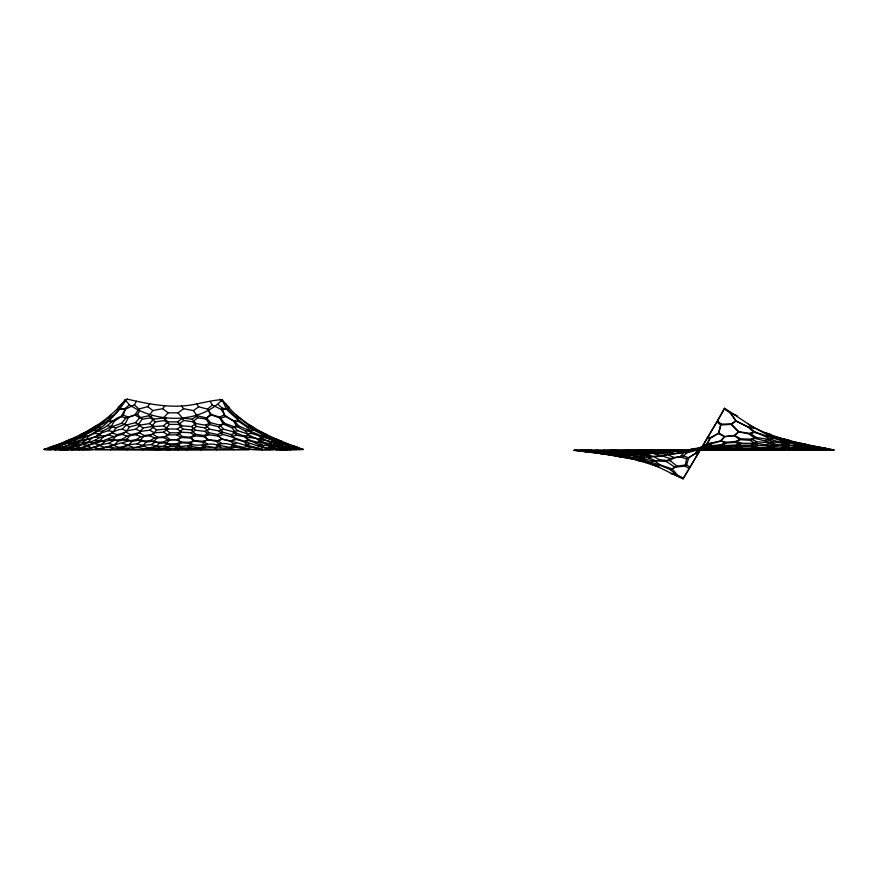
<?xml version="1.0" encoding="UTF-8"?>
<svg xmlns="http://www.w3.org/2000/svg" width="878" height="878" viewBox="0 0 878 878"><rect width="100%" height="100%" fill="white"/><g stroke="black" fill="none" stroke-linecap="round" stroke-linejoin="round"><path stroke-width="1.32" d="M697.911 448.899C675.456 457.438 651.048 452.741 627.605 451.83C609.716 451.083 591.86 449.657 573.927 450.37C606.841 453.377 640.358 455.825 670.693 469.829L674.809 467.173L685.049 466.108L686.64 458.876L695.102 453.674L697.911 448.899L706.527 444.136L720.498 440.899L725.843 442.303L736.016 441.404L741.57 443.258L752.128 443.302L757.187 441.821L767.932 442.71L773.189 441.853L784.164 443.434L789.882 443.28L834.1 449.92L603.032 450.282C639.305 458.14 676.17 450.238 712.716 448.406C725.469 448.219 737.619 444.279 750.328 445.267C761.072 439.999 771.235 449.404 782.144 448.669C798.98 451.643 816.847 449.327 834.1 449.92M573.927 450.37C597.479 450.491 620.834 456.692 644.243 455.967C657.381 457.965 669.936 454.069 682.854 452.324C691.93 453.674 700.128 447.78 707.69 443.609L710.5 437.683L718.841 432.997L721.068 424.129L717.524 420.738L724.602 408.27C742.887 419.86 760.249 434.061 781.749 439.637C796.368 446.386 813.116 446.145 828.667 449.909M706.527 444.136L709.841 438.473L718.358 433.534L720.64 424.996L716.931 421.934L724.602 408.27M222.332 399.677C208.865 400.269 195.3 405.416 181.548 405.998C163.187 407.041 145.089 403.265 127.321 399.128L125.104 399.797C105.097 425.83 74.114 439.154 43.9 449.492C51.462 450.414 58.211 448.131 65.422 446.309C76.386 441.074 88.272 439.977 99.291 435.323L102.638 431.065L111.056 426.73L114.261 421.308L123.359 415.283L125.367 408.391L129.461 404.857C156.174 423.042 199.284 424.151 222.332 399.677C240.846 424.469 268.24 439.022 297.422 447.429C275.89 439.241 253.731 430.483 236.38 414.888M576.198 450.392L627.32 456.856L638.076 459.073L643.892 458.964L654.648 461.191L660.113 464.813L672.241 468.995L676.993 466.108L686.574 464.89L688.736 457.8L696.473 452.631L699.689 448.186M48.674 449.47C62.448 445.267 75.607 439.077 89.391 435.411C102.528 427.948 114.7 417.368 121.691 403.781M49.256 447.582C64.752 443.116 79.909 438.276 93.935 430.297C98.995 424.645 107.368 423.306 111.341 416.545C119.265 412.77 121.504 404.758 127.321 399.128M638.076 459.073C653.956 463.716 668.026 472.243 683.051 478.872L716.931 421.934M54.414 449.536L79.064 449.668C86.34 446.957 92.541 442.435 100.202 440.251L103.999 436.125L112.373 432.975L116.083 427.827L124.72 424.293L128.792 417.16L137.506 414.328L139.514 410.959M683.051 478.872L717.524 420.738M60.78 449.679L64.324 448.197L65.422 446.309M66.267 449.876L69.011 448.91L69.944 447.319L76.529 444.674L80.974 444.663L88.096 442.084L91.334 438.704M120.516 409.027L125.499 409.203L134.378 404.857L136.529 401.257M80.403 437.453C87.054 436.904 94.045 434.829 98.731 429.858C107.994 427.948 112.077 419.036 121.043 416.479L125.499 409.203M43.9 449.492L57.454 446.518L67.068 443.368L72.676 442.6L81.599 439.68L86.582 439.549L95.307 436.904L99.401 433.644L108.345 430.648L112.571 426.521L121.581 423.284L125.828 418.071L134.839 414.921L138.933 408.983L147.734 406.657L149.688 403.792M79.064 449.668L89.435 449.525L91.674 447.703L100.169 445.651L104.592 441.656L113.196 439.241L117.169 434.698L125.806 432.152L129.648 426.895L138.274 424.634L142.049 419.201L150.434 417.895L152.234 415.349M89.435 449.525L102.331 449.459L104.57 447.451L113.778 445.398L117.992 441.195L126.871 439.132L130.701 434.632L139.393 432.755L143.125 428.003L151.806 426.521L155.34 421.846L164.427 420.54L166.37 418.104M45.843 449.569C55.83 449.657 66.454 450.963 75.662 446.397C83.926 443.939 92.662 442.106 99.96 437.442C108.499 437.014 113.525 429.704 122.053 429.232L126.355 425.007L135.442 422.658L139.679 417.785L148.909 415.733L152.871 410.542L162.639 408.676L164.823 405.943M102.331 449.459L147.109 449.569L148.459 447.868L156.339 446.562L161.245 448.34L167.852 447.528L171.287 448.998L176.73 449.009L180.264 447.528L186.948 448.34L191.964 446.562L199.943 447.868L205.628 445.892L214.572 447.56L220.224 445.486L229.619 447.396L234.755 445.376L244.018 447.44L246.312 449.459L303.382 449.492L251.777 433.512L247.761 429.902L238.651 425.951L234.58 421.144L225.514 416.578L221.212 409.335L212.289 405.032L210.215 401.444M707.69 443.609L712.332 443.39L721.079 441.096L724.778 436.629L734.282 435.751L738.486 431.91L749.044 433.864L754.07 432.382C765.21 434.939 774.44 443.588 786.501 442.051M113.778 445.398L118.969 447.407L128.287 445.497L133.961 447.56L142.807 445.903L145.913 442.172L154.254 440.965L159.028 443.379L166.677 442.721L170.606 445.091L177.576 445.091L181.548 442.721L189.253 443.379L194.06 440.943L202.456 442.15L207.603 439.724L216.438 441.393L221.508 439.088L230.431 441.162L234.755 445.376M156.339 446.562L159.028 443.379M126.871 439.132L131.974 441.414L140.754 439.746L144.343 435.576L152.915 434.281L156.657 429.979L165.349 429.166L169.586 424.414L178.64 424.392L183.765 420.485L192.831 421.758L196.398 426.456L205.079 427.926L208.865 432.689L217.579 434.577L221.508 439.088M132.293 449.492L133.961 447.56M147.109 449.569L160.037 449.712L161.245 448.34M86.483 438.726L89.391 435.411M76.529 444.674L78.8 442.117M128.287 445.497L131.974 441.414M195.838 415.206L197.66 417.752L206.012 419.058L210.479 414.131L219.182 416.973L224.505 415.096L233.603 421.188L236.928 426.62L245.368 430.988L248.836 435.258L256.826 438.66L260.195 442.062L267.351 444.652L271.73 444.652L287.545 449.668M59.967 449.975C69.197 450.282 78.559 449.382 86.966 445.355C99.466 443.467 110.079 436.838 122.36 434.467L126.761 430.922L135.849 429.155L140.239 425.117L149.447 423.602L153.88 419.102L163.33 418.06L168.137 412.836L177.971 412.858L183.634 408.731L193.401 410.63L197.199 415.81L206.451 417.862L210.522 422.724L219.643 425.073L223.758 429.276L232.802 431.68L236.917 435.192C249.122 438.177 261.622 438.199 273.607 442.611C283.781 443.577 293.285 448.658 303.382 449.492M154.254 440.965L157.667 437.244L165.942 436.585L169.882 432.81L178.366 432.81L182.876 429.144L191.58 429.935L196.398 426.456M58.683 447.725L60.582 445.695M73.302 442.874L75.673 440.339M720.498 440.899L724.526 436.607L734.568 435.422L738.892 431.735L749.999 433.392L755.058 432.053C766.724 435.993 778.073 439.867 789.882 443.28M584.111 450.249L629.756 453.257L635.957 454.464L646.526 454.793L652.958 456.483L663.417 456.297L670.112 458.535L680.022 456.9L683.391 453.421M44.888 449.459C68.286 440.767 93.551 433.93 110.902 414.91M116.961 449.448L118.969 447.407M71.601 449.876L77.933 447.308L80.974 444.663M84.068 436.267L87.152 433.216M167.852 447.528L170.606 445.091M166.677 442.721L170.178 439.637L178.069 439.637L182.317 436.575L190.603 437.233L195.355 434.248L203.959 435.532L208.865 432.689M196.837 403.957L198.713 406.799L207.548 409.126L212.289 405.032M654.648 461.191L659.806 459.874L670.024 460.621L674.304 457.57L683.424 455.978L687.298 452.697M72.106 449.843L82.28 449.766L85.001 448.592L94.023 447.319L99.401 444.806L108.543 443.379L113.35 440.613L122.47 439.165L127.003 436.092L136.112 434.731L140.557 431.339L149.699 430.22L154.21 426.521L163.462 425.819L168.159 421.868L177.565 421.879L182.58 418.093L192.041 419.146L197.199 415.81M575.375 450.337L614.896 453.103L631.458 455.155L637.768 456.889L648.71 457.899L655.548 460.752L666.49 461.576L670.112 458.535M192.831 421.758L197.66 417.752M69.68 441.744L72.687 439.362M118.157 407.172L123.26 403.276M696.056 449.514L708.513 446.32L712.332 443.39M55.259 449.81C65.356 445.717 76.32 442.644 87.306 442.38M62.909 449.295L64.467 448.142L71.568 446.309L75.662 446.397M65.444 442.238L79.843 435.686L98.248 424.645M81.599 439.68L85.495 436.86M193.401 410.63L198.713 406.799M205.079 427.926L209.864 424.524L218.501 426.785L222.43 432.075L231.079 434.621L235.161 439.198L243.81 441.612L248.342 445.629L256.881 447.692L259.186 449.525M81.764 434.906L85.385 432.338M82.28 449.766C101.266 451.347 118.201 442.183 136.375 439.593L140.798 436.695L149.886 435.806L154.352 432.733L163.451 432.217L168.06 429.013L177.257 429.013L182.064 425.841L191.327 426.543L196.288 423.635L205.518 425.161L209.721 429.188L218.841 430.955L223.067 434.5C239.211 438.55 254.126 446.156 270.863 448.856C280.51 451.424 291.046 449.207 301.033 449.569M82.806 442.117L86.582 439.549M721.068 424.129L731.22 423.92L735.94 420.749L748.254 427.246L754.07 432.382M69.472 444.74L72.676 442.6M720.64 424.996L731.133 424.381L735.94 421.188L748.747 427.202L755.058 432.053M95.307 449.745L142.763 449.821L144.332 448.79C154.44 447.593 164.318 449.382 174.426 449.481C182.635 448.515 190.976 447.978 199.284 448.79C211.565 446.342 224.131 449.624 236.347 447.242C248.496 449.854 260.601 450.107 273.124 449.854M171.287 448.998L169.915 449.898L160.037 449.712M53.558 447.473L56.73 445.442M71.568 446.309L74.63 444.389M152.827 447.999L155.889 446.09C168.378 446.441 180.681 447.681 193.006 444.619C201.095 446.639 208.624 442.413 216.701 444.85C223.1 442.424 230.64 443.588 236.347 447.242M107.961 447.231C118.036 448.746 128.298 448.043 138.515 447.593L142.159 445.333L151.038 444.619L155.889 446.09M50.068 449.679L57.454 446.518M67.068 443.368L70.909 441.041M136.375 439.593L141.193 441.316L150.226 440.569L154.506 437.957L163.451 437.54L167.939 434.873L176.961 434.873L181.658 432.217L190.778 432.744L195.64 430.242L204.804 431.372L209.721 429.188M142.763 449.821L156.558 449.909L157.919 449.075M581.796 450.381L610.034 450.271L649.007 451.94L681.58 451.27L706.395 446.287L711.015 443.489M721.079 441.096L726.04 442.973L735.424 442.424L739.978 439.659L750.01 440.339L754.871 438.385C769.589 441.766 783.549 447.198 798.497 449.964M122.591 443.423L127.595 444.85L136.99 443.851L141.193 441.316M126.959 449.766L128.945 448.592M151.038 444.619L154.912 442.38L163.582 442.007L167.852 439.768L176.621 439.768L181.241 437.54L190.197 437.968L195.037 435.828L204.146 436.706L209.052 434.753L218.205 436.125L222.529 439.187C236.138 441.875 248.924 446.935 262.566 449.777M708.513 446.32L721.672 445.453L726.04 442.973M123.183 447.33L127.595 444.85M206.451 417.862L211.488 415.02L220.532 418.158L224.614 423.35L233.669 426.576L237.729 430.692L246.729 433.677L251.777 433.512M736.016 441.404L740.703 438.802L751.327 439.176L756.298 437.442L767.416 439.23L773.189 441.853M218.501 426.785L223.341 424.162L232.001 427.729L235.809 432.898L244.205 436.07L248.123 440.207C255.838 442.424 262.138 446.946 269.491 449.668M64.917 449.975L66.201 449.306M66.761 441.283L70.69 439.219M217.579 434.577L222.43 432.075M110.617 449.745L113.053 448.493M663.417 456.297L667.401 454.244M706.395 446.287L721.047 444.696L725.843 442.303M692.819 450.633L696.814 448.669M94.209 427.158L99.049 424.798M205.518 425.161L210.522 422.724M164.032 445.695L167.852 443.851L176.16 443.851L180.659 442.007L189.352 442.391L194.268 440.58L203.312 441.327L208.36 439.604L217.59 440.712L222.529 439.187M165.02 448.592L168.06 447.121M50.935 447.879L55.094 445.925M80.26 434.731L84.562 432.843M106.831 418.51L111.341 416.545M677.476 453.004L681.58 451.27M244.018 447.44L248.342 445.629M107.16 418.663L111.978 416.666M230.431 441.162L235.161 439.198M256.881 447.692L260.338 446.265M50.167 447.429L54.776 445.541M695.826 450.063L700.018 448.417M708.787 448.054L712.903 446.496M231.079 434.621L235.809 432.898M156.558 449.909L168.609 449.481M219.643 425.073L224.614 423.35M218.841 430.955L223.758 429.276M65.268 441.48L70.108 439.834M682.854 452.324L687.419 450.798M218.205 436.125L223.067 434.5M648.71 457.899L652.958 456.483M721.047 444.696L726.128 445.497L736.488 444.948L741.57 443.258M243.81 441.612L248.123 440.207M220.532 418.158L225.514 416.578M93.737 427.926L98.27 426.565M267.549 448.175L270.49 447.297L282.167 449.876M643.772 450.227C666.226 450.26 689.186 451.885 711.081 446.09M259.91 448.603L263.202 447.637M661.244 453.3L665.59 452.082M705.956 447.626L720.893 446.913L726.128 445.497M246.378 448.493L250.746 447.33M651.169 461.916L655.548 460.752M231.485 444.663L236.303 443.401M646.526 454.793L650.828 453.652M231.704 440.635L236.412 439.406M765.803 444.729L770.763 443.511M79.843 435.686L84.672 434.5M95.614 428.277L100.75 427.059M232.11 436.333L236.917 435.192M782.144 448.669L786.501 447.637M245.533 444.817L249.813 443.807M625.915 450.359L638.921 451.698L708.623 449.251L733.229 449.371L739.21 448.318L749.362 448.954L755.321 447.692L766.198 448.68L771.532 447.429M270.863 448.856L273.596 448.241L285.668 449.975M232.001 427.729L236.928 426.62M690.558 449.558C711.301 448.823 731.89 446.935 752.534 446.156C769.611 443.577 786.743 449.371 803.908 450.074M708.623 449.251L712.716 448.406M232.802 431.68L237.729 430.692M675.862 451.292L680.384 450.414M691.502 449.723L695.958 448.877M119.254 409.51L125.367 408.391M256.113 442.797L260.195 442.062M696.781 449.624L700.435 448.965M244.205 436.07L248.836 435.258M245.302 441.162L249.857 440.372L258.341 442.391L263.049 442.139L296.358 449.679M644.573 452.719L649.007 451.94M705.341 448.559L710.686 447.648M795.863 448.921L799.606 448.274L815.19 450.063M768.459 445.53C789.289 444.136 810.284 447.539 831.071 449.975M765.276 440.383L770.445 439.527M54.623 448.274L61.021 447.264M64.324 448.197L69.944 447.319M258.319 445.365C269.14 444.828 280.005 447.813 290.717 449.81M631.458 455.155L635.957 454.464M659.608 451.665L709.94 448.691M610.034 450.271L703.465 449.777L774.308 447.012M629.756 453.257L634.07 452.642M612.69 450.337L624.17 451.687L628.637 451.072M685.52 450.249L701.039 449.547M769.271 447.747L775.658 448.943L787.017 449.47L791.144 448.91M683.545 450.798L688.528 450.162M233.669 426.576L238.651 425.951M780.849 445.179L785.733 444.564L821.852 449.964M800.923 449.514L819.723 450.118M633.126 457.427L637.768 456.889M627.605 451.83L631.776 451.358M59.078 448.735L64.467 448.142M662.396 450.205L775.658 448.943M784.822 447.648C798.387 446.979 812.018 448.79 825.561 450.041M767.416 439.23L772.772 438.66M611.253 451.358L615.116 450.963M698.098 449.942L711.751 449.646M610.484 450.886L613.656 450.568M642.663 451.391L664.317 450.985M700.424 450.184L701.917 450.03M93.935 430.297L98.731 429.858M598.576 450.809L601.112 450.579M613.513 451.907L617.355 451.577M689.91 449.657L695.211 449.218M624.697 450.787L647.459 450.919M614.896 453.103L619.462 452.785M658.511 450.787L663.79 450.436M689.482 450.194L690.821 450.107M696.473 452.631L698.756 452.488M689.702 449.843L694.619 449.558M107.303 421.308L112.022 421.067M108.993 421.572L114.261 421.308M674.469 450.216L694.344 449.876M641.05 450.579L646.735 450.337M221.212 409.335L226.381 409.126C241.801 424.886 260.711 435.543 282.003 441.48M615.73 454.442L620.691 454.255M692.709 450.194L694.674 450.118L690.338 450.063M579.436 450.293L604.108 451.446M658.434 450.337L664.756 450.216M167.094 450.019L246.312 449.459M695.102 453.674L697.999 453.619M97.601 431.131L102.638 431.065M248.99 449.745L174.426 449.481M785.086 449.909L707.986 450.019M589.127 450.348L615.313 452.521M675.423 450.151L681.35 450.129M69.011 448.91L72.567 448.899M596.052 450.282L604.327 450.699M256.826 438.66C269.414 440.306 281.399 445.991 293.746 449.536M245.368 430.988L250.318 431.076C266.034 438.528 282.815 443.445 299.266 449.47M765.078 436.048L770.708 436.146M654.22 464.703L660.113 464.813M598.862 453.004L634.926 459.479L639.678 459.578M616.872 455.737L621.854 455.869M94.561 433.48L99.401 433.644M704.529 449.251L708.744 449.437M234.58 421.144L239.496 421.363M766.703 435.532C780.74 436.904 793.844 443.28 807.782 445.695M784.263 441.129L789.98 441.447M703.465 449.777L706.812 449.953M233.603 421.188L238.75 421.484L247.025 426.993L250.318 431.076M625.718 450.249L629.186 450.48M675.259 450.238L676.828 450.359M634.926 459.479L653.045 464.989L657.995 465.384M247.761 429.902L252.776 430.33M715.658 450.008L717.205 450.162M580.292 451.105L605.096 454.08M720.169 448.351L724.635 448.812M748.254 427.246L753.939 427.86M718.621 449.338L722.188 449.734M748.747 427.202L754.279 427.827L772.113 435.817M95.307 436.904L99.96 437.442M720.893 446.913L725.766 447.473M589.555 450.238L591.509 450.48M107.785 425.896L112.571 426.521M781.749 439.637L833.277 449.898M732.735 449.865L734.666 450.14M670.792 450.798L674.502 451.314M581.28 450.919L586.625 451.665M602.593 453.706L623.391 457.197M599.926 453.553L606.939 454.552M802.042 444.048L827.559 448.768M735.314 448.779L739.847 449.448M582.454 451.204L587.36 451.929M620.878 456.373L642.926 461.191M587.876 450.48L590.598 450.908M751.535 449.701L754.081 450.107M599.762 451.544L604.602 452.324M584.452 450.699L588.194 451.303M618.628 456.527L625.312 457.625M83.212 444.729L86.966 445.355M736.324 447.22L741.394 448.065M770.182 449.547L773.266 450.074M752.534 448.186L758.142 449.152M99.291 435.323L103.999 436.125M88.096 442.084L92.245 442.83M787.017 449.47L790.332 450.063M599.18 452.291L604.503 453.246M95.724 440.35L100.059 441.151M707.196 437.968L709.841 438.473M783.889 439.263L806.399 444.674M820.985 447.473L826.769 448.614M218.271 404.626L222.364 408.182L228.324 409.367L235.611 416.578L238.75 421.484M658.873 450.293L660.904 450.699M138.515 447.593L144.332 448.79M108.345 430.648L113.064 431.636M799.167 448.021L804.259 449.13M752.534 446.156L758.186 447.385M736.488 444.948L741.811 446.123M111.056 426.73L116.083 427.827M669.234 452.389L673.722 453.399M670.693 473.615L677.564 475.185L683.49 478.236M801.362 443.368L807.99 444.905M811.612 449.723L813.368 450.129M71.853 448.23L74.41 448.856M636.605 460.226L641.467 461.422M247.025 426.993L252.041 428.234M719.126 449.755L720.564 450.107M820.304 447.846L825.046 449.042M108.773 435.159L113.361 436.311M95.384 443.796L99.401 444.806M654.889 451.369L659.51 452.532M641.829 450.348L644.331 450.985M587.459 451.171L590.685 451.994M765.386 433.095L787.972 440.504M782.967 438.616L789.322 440.328M784.087 445.662L789.498 447.143M108.872 439.384L113.35 440.613M108.543 443.379L113.086 444.652M624.17 451.687L629.405 453.158M707.811 436.915L710.5 437.683M638.921 451.698L644.232 453.213M248.584 426.598L253.314 427.937L267.131 435.697M136.99 443.851L142.159 445.333M94.023 447.319L98.04 448.482M721.672 445.453L725.908 446.693M721.079 448.098L724.361 449.053M77.933 447.308L80.952 448.186M799.935 446.628L804.259 447.89M680.022 456.9L686.64 458.876M606.292 453.355L609.848 454.431M752.128 443.302L757.769 445.036M817.319 448.384L820.458 449.36M801.34 445.245L806.136 446.748M81.961 447.637L85.001 448.592M813.599 448.998L815.849 449.712M100.202 440.251L104.592 441.656M766 432.964L771.422 434.698M122.47 439.165L127.167 440.701M818.812 447.374L822.741 448.658M121.043 416.479L125.828 418.071M683.424 455.978L688.736 457.8M123.359 415.283L128.792 417.16M784.164 443.434L789.432 445.267M767.932 442.71L773.562 444.685M122.36 434.467L127.003 436.092M142.807 445.903L148.459 447.868M609.771 452.554L613.053 453.706M624.39 453.597L628.867 455.188M112.373 432.975L117.169 434.698M122.053 429.232L126.761 430.922M654.275 453.652L659.323 455.473M653.045 464.989L659.477 467.315M121.581 423.284L126.355 425.007M724.295 408.885L730.353 413.099L737.136 415.623M623.051 455.265L627.32 456.856M639.173 454.047L644.243 455.967M292.594 445.541L302.756 449.459M150.226 440.569L154.912 442.38M733.229 449.371L734.952 450.041M88.14 446.287L91.674 447.703M799.375 443.522L803.502 445.179M113.196 439.241L117.992 441.195M100.169 445.651L104.57 447.451M136.112 434.731L140.798 436.695M593.868 451.007L595.8 451.819M262.555 432.854L267.055 434.731M795.139 446.386L799.606 448.274M669.047 455.353L674.304 457.57M735.171 446.595L739.21 448.318M163.582 442.007L167.852 443.851M751.327 439.176L757.187 441.821M766.198 448.68L768.898 449.92M749.362 448.954L751.568 449.964M638.943 456.67L643.892 458.964M135.849 429.155L140.557 431.339M806.805 449.382L808.276 450.063M149.886 435.806L154.506 437.957M140.754 439.746L145.913 442.172M796.862 444.575L800.593 446.386M750.328 445.267L755.321 447.692M735.424 442.424L740.319 444.806M291.902 445.925L295.886 447.879M599.674 450.699L601.068 451.391M269.897 446.397L273.596 448.241M718.358 433.534L724.526 436.607M276.691 439.219L280.828 441.283M248.452 424.754L253.16 427.147M163.451 437.54L167.852 439.768M125.806 432.152L130.701 434.632M135.442 422.658L140.239 425.117M780.827 442.04L785.733 444.564M176.16 443.851L179.749 445.695M814.455 447.626L816.891 448.91M175.479 447.121L178.256 448.592M124.72 424.293L129.648 426.895M276.943 439.845L281.465 442.249M654.362 456.944L659.806 459.874M149.699 430.22L154.352 432.733M230.991 448.493L233.296 449.745M734.568 435.422L740.703 438.802M279.303 449.306L280.532 449.975M176.621 439.768L180.659 442.007M139.393 432.755L144.343 435.576M748.254 424.337L754.279 427.827M685.049 466.108L689 468.391M750.01 440.339L755.464 443.555M216.701 444.85L220.883 447.33M134.839 414.921L139.679 417.785M163.451 432.217L167.939 434.873M258.341 442.391L262.281 444.74M290.969 445.442L294.328 447.473M189.352 442.391L193.006 444.619M718.841 432.997L724.778 436.629M149.447 423.602L154.21 426.521M217.59 440.712L221.958 443.434M214.912 448.603L216.789 449.766M176.961 434.873L181.241 437.54M152.915 434.281L157.667 437.244M809.67 448.274L811.415 449.382M275.769 441.052L279.445 443.379M203.312 441.327L207.296 443.862M190.197 437.968L194.268 440.58M749.999 433.392L756.298 437.442M289.125 446.529L291.77 448.274M201.896 445.333L205.331 447.593M271.28 444.4L274.188 446.309M185.379 449.075L186.619 449.909M686.574 464.89L689.878 467.107M262.039 432.327L265.847 434.884M187.903 446.09L190.756 448.01M176.73 449.009L178.069 449.909M666.49 461.576L674.809 467.173M148.909 415.733L153.88 419.102M734.282 435.751L739.978 439.659M204.146 436.706L208.36 439.604M163.462 425.819L168.06 429.013M138.274 424.634L143.125 428.003M199.284 448.79L200.755 449.821M273.607 442.611L276.647 444.751M259.438 439.571L263.049 442.139M151.806 426.521L156.657 429.979M245.785 437.464L249.857 440.372M262.083 434.522L266.21 437.474M219.752 399.194L229.114 407.14M165.942 436.585L170.178 439.637M190.778 432.744L195.037 435.828M177.257 429.013L181.658 432.217M275.001 439.351L278.183 441.733M164.427 420.54L169.586 424.414M260.898 436.893L264.629 439.691M248.935 424.645L253.314 427.937M162.639 408.676L168.137 412.836M147.734 406.657L152.871 410.542M749.044 433.864L754.871 438.385M670.024 460.621L676.993 466.108M163.33 418.06L168.159 421.868M204.804 431.372L209.052 434.753M165.349 429.166L169.882 432.81M150.434 417.895L155.34 421.846M281.3 448.142L282.716 449.295M246.729 433.677L250.658 436.926M285.141 447.264L286.886 448.735M267.351 444.652L270.49 447.297M191.327 426.543L195.64 430.242M177.565 421.879L182.064 425.841M178.069 439.637L181.548 442.721M134.378 404.857L138.933 408.983M177.576 445.091L180.264 447.528M670.693 469.829L676.96 475.744M731.133 424.381L738.892 431.735M260.568 433.183L263.795 436.234M178.366 432.81L182.317 436.575M275.89 448.899L276.899 449.876M287.38 445.684L289.433 447.725M229.619 447.396L231.682 449.448M272.268 440.317L274.781 442.852M192.041 419.146L196.288 423.635M137.506 414.328L142.049 419.201M269.348 442.095L271.73 444.652M190.603 437.233L194.06 440.943M216.438 441.393L220.224 445.486M258.571 435.367L261.611 438.693M731.22 423.92L738.486 431.91M178.64 424.392L182.876 429.144M214.572 447.56L216.284 449.492M177.971 412.858L182.58 418.093M191.58 429.935L195.355 434.248M203.959 435.532L207.603 439.724M186.948 448.34L188.133 449.712M125.104 399.797L129.461 404.857M672.241 468.995L677.564 475.185M202.456 442.15L205.628 445.892M189.253 443.379L191.964 446.562M199.943 447.868L201.314 449.58M181.812 418.049L183.765 420.485M181.548 405.998L183.634 408.731M206.012 419.058L209.864 424.524M730.353 413.099L735.94 421.188M730.518 412.649L735.94 420.749M207.548 409.126L211.488 415.02M282.749 446.298L283.967 448.186M278.381 447.308L279.402 448.899M208.426 410.728L210.479 414.131M219.182 416.973L223.341 424.162M225.745 403.671L228.324 409.367M223.824 403.32L226.381 409.126M222.364 408.182L224.505 415.096M240.309 418.521L235.6 416.589L240.298 418.619"/></g></svg>
